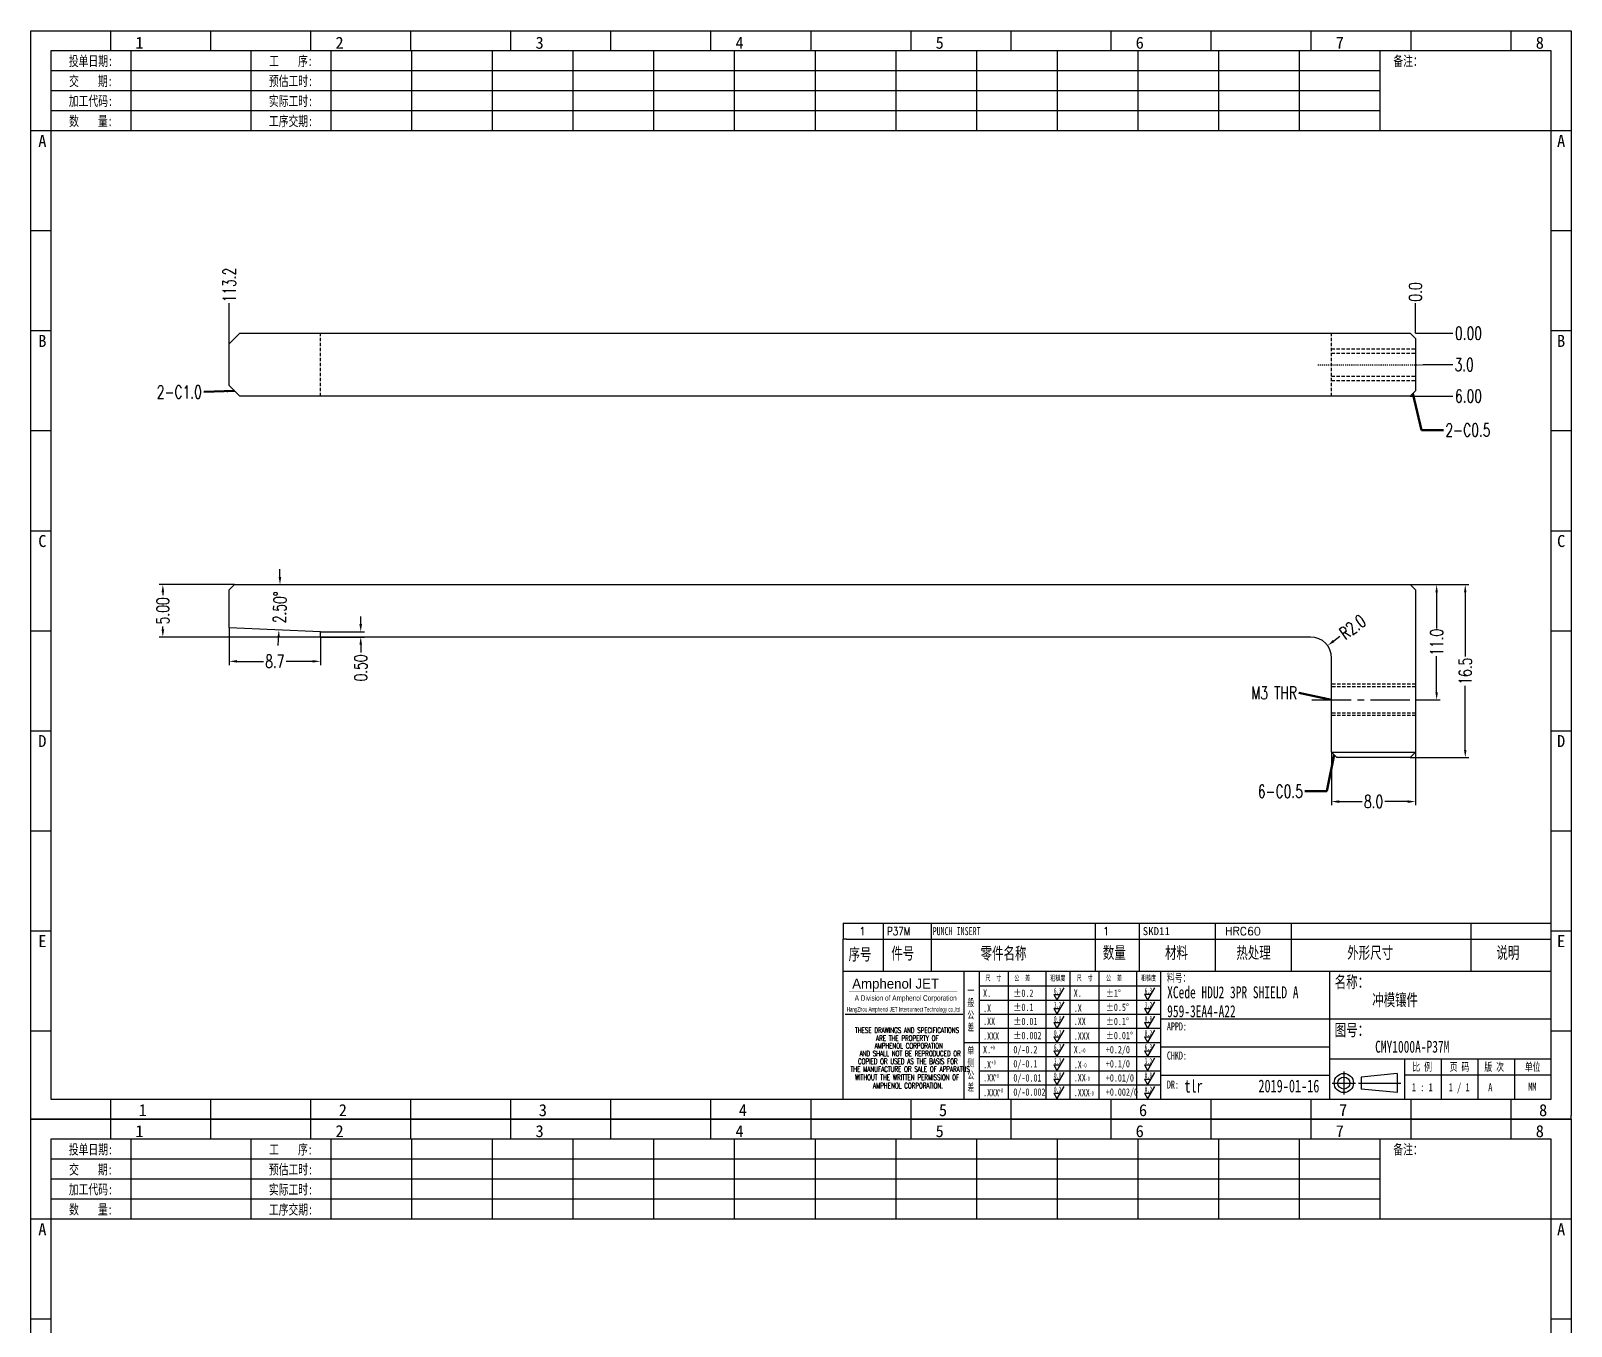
# Model space of a CAD drawing. Header units: millimetres. Extents: x -2852 to 5627, y -2271 to 1849.
# Drawn here: x -622.1 to -475.1, y -606.6 to -483 of the extents above; entities that cross this region are included whole.
import ezdxf
from ezdxf.enums import TextEntityAlignment as Align

# ---------------------------------------------------------------- set-up
doc = ezdxf.new("R2010")
doc.units = ezdxf.units.MM
doc.header["$PDSIZE"] = 3
doc.linetypes.add('CENTER2', pattern=[1.125, 0.75, -0.125, 0.125, -0.125])
doc.linetypes.add('DASHED2', pattern=[9.525, 6.35, -3.175])
for name, color, linetype in [('1', 7, 'Continuous'), ('11', 4, 'DASHED2'), ('41', 1, 'Continuous'), ('51', 1, 'CENTER2')]:
    doc.layers.add(name, color=color, linetype=linetype)
doc.styles.add('CH', font='仿宋_GB2312_0.ttf')
doc.styles.add('jet02', font='simplex.shx', dxfattribs={"width": 0.7})
doc.styles.add('SIMPLEX', font='SIMPLEX')
doc.styles.get("Standard").update_dxf_attribs({"font": '仿宋_GB2312_0.ttf', "width": 0.7})
doc.styles.add('TEXTSTYLE_1', font='TRIUMB.TTF')
doc.styles.add('TEXTSTYLE_2', font='TRIUM.TTF')
doc.styles.add('tk', font='', dxfattribs={"width": 0.7})
doc.styles.add('tk 2', font='仿宋_GB2312_0.ttf', dxfattribs={"width": 0.65})
doc.styles.add('tk 4', font='simplex.shx', dxfattribs={"width": 0.65, "bigfont": 'bigfont.shx'})
doc.styles.get('tk').set_extended_font_data('NSimSun')
doc.dimstyles.new('jet02', dxfattribs={"dimtxt": 3.5, "dimasz": 2.1, "dimexe": 1, "dimexo": 0, "dimgap": 0.5, "dimtad": 0, "dimtoh": 1, "dimdec": 3, "dimzin": 9, "dimdsep": 46, "dimtxsty": 'jet02', "dimcen": 0, "dimclrt": 256, "dimazin": 2, "dimtfac": 1, "dimtdec": 3, "dimtofl": 0, "dimtmove": 0, "dimatfit": 1, "dimfxl": 0, "dimarcsym": 0})

# ---------------------------------------------------------------- blocks, each defined once
blk = doc.blocks.new('A3-N')
at = {"layer": '1', "color": 1}
for p, q in [((0, 0), (0, 296.73)), ((0, 296.73), (420, 296.73)), ((21.82, 291.27), (21.82, 296.73)), ((49.09, 291.27), (49.09, 296.73)), ((76.36, 291.27), (76.36, 296.73)), ((103.64, 291.27), (103.64, 296.73)), ((103.64, 291.27), (103.64, 296.73)), ((103.64, 291.27), (103.64, 296.73)), ((130.91, 291.27), (130.91, 296.73)), ((158.18, 291.27), (158.18, 296.73)), ((185.45, 291.27), (185.45, 296.73)), ((212.73, 291.27), (212.73, 296.73)), ((240, 291.27), (240, 296.73)), ((267.27, 291.27), (267.27, 296.73)), ((294.55, 291.27), (294.55, 296.73)), ((321.82, 291.27), (321.82, 296.73)), ((349.09, 291.27), (349.09, 296.73)), ((376.36, 291.27), (376.36, 296.73)), ((403.64, 291.27), (403.64, 296.73)), ((420, 296.73), (420, 1)), ((5.45, 269.45), (0, 269.45)), ((420, 269.45), (414.55, 269.45)), ((5.45, 242.18), (0, 242.18)), ((420, 242.18), (414.55, 242.18)), ((5.45, 214.91), (0, 214.91)), ((420, 214.91), (414.55, 214.91)), ((5.45, 187.64), (0, 187.64)), ((420, 187.64), (414.55, 187.64)), ((5.45, 160.36), (0, 160.36)), ((420, 160.36), (414.55, 160.36)), ((5.45, 133.09), (0, 133.09)), ((420, 133.09), (414.55, 133.09)), ((5.45, 105.82), (0, 105.82)), ((420, 105.82), (414.55, 105.82)), ((5.45, 78.55), (0, 78.55)), ((420, 78.55), (414.55, 78.55)), ((5.45, 51.27), (0, 51.27)), ((420, 51.27), (414.55, 51.27)), ((222.45, 49.09), (221.45, 49.09)), ((221.45, 49.09), (221.45, 40.36)), ((222.45, 49.09), (414.55, 49.09)), ((232.36, 49.09), (232.36, 40.36)), ((245.45, 49.09), (245.45, 40.36)), ((290.18, 49.09), (290.18, 40.36)), ((302.18, 49.09), (302.18, 40.36)), ((322.91, 49.09), (322.91, 40.36)), ((343.64, 49.09), (343.64, 40.36)), ((392.73, 40.36), (392.73, 49.09)), ((258.55, 40.36), (258.55, 5.44)), ((266.45, 40.36), (266.45, 5.44)), ((276.78, 40.36), (276.78, 5.45)), ((291.18, 40.36), (291.18, 5.45)), ((301.51, 40.37), (301.51, 5.46)), ((308.01, 40.36), (308.01, 5.45)), ((354.09, 40.36), (354.09, 5.45)), ((308.01, 32.39), (258.55, 32.39)), ((308.01, 28.54), (258.55, 28.54)), ((414.55, 27.27), (308.01, 27.27)), ((5.45, 24), (0, 24)), ((308.01, 24.69), (258.55, 24.69)), ((420, 24), (414.55, 24)), ((308.01, 16.99), (258.55, 16.99)), ((354.09, 19.63), (308.01, 19.63)), ((308.01, 13.14), (258.55, 13.14)), ((414.55, 16.36), (354.09, 16.36)), ((374.55, 16.36), (374.55, 5.45)), ((384.55, 16.36), (384.55, 5.45)), ((394.55, 16.36), (394.55, 5.45)), ((404.55, 16.36), (404.55, 5.45)), ((308.01, 9.29), (258.55, 9.29)), ((308.01, 11.99), (354.09, 11.99)), ((372.51, 12.49), (362.69, 11.5)), ((362.69, 11.5), (362.69, 8.23)), ((372.51, 12.49), (372.51, 7.25)), ((414.55, 12), (374.55, 12)), ((21.82, 0), (21.82, 5.45)), ((49.09, 0), (49.09, 5.45)), ((76.36, 0), (76.36, 5.45)), ((103.64, 0), (103.64, 5.45)), ((130.91, 0), (130.91, 5.45)), ((158.18, 0), (158.18, 5.45)), ((185.45, 0), (185.45, 5.45)), ((212.73, 0), (212.73, 5.45)), ((240, 0), (240, 5.45)), ((267.27, 0), (267.27, 5.45)), ((294.55, 0), (294.55, 5.45)), ((321.82, 0), (321.82, 5.45)), ((349.09, 0), (349.09, 5.45)), ((372.51, 7.25), (362.69, 8.23)), ((376.36, 0), (376.36, 5.45)), ((403.64, 0), (403.64, 5.45)), ((1, 0), (0, 0)), ((420, 0), (1, 0)), ((420, 0), (420, 1))]:
    blk.add_line(p, q, dxfattribs=at)
at = {"layer": '1'}
for p, q in [((414.55, 278.18), (414.55, 284.73)), ((221.45, 40.36), (221.45, 5.45)), ((221.45, 40.36), (414.55, 40.36)), ((221.45, 40.36), (414.55, 40.36)), ((254.41, 40.36), (254.41, 5.45)), ((283.28, 40.36), (283.28, 5.45)), ((308.01, 36.24), (258.55, 36.24)), ((222.08, 28.67), (254.12, 28.67)), ((308.01, 20.84), (254.41, 20.84))]:
    blk.add_line(p, q, dxfattribs=at)
at = {"layer": '1', "color": 1, "ltscale": 0.05}
for p, q in [((278.93, 34.04), (279.79, 32.56)), ((278.93, 34.04), (280.65, 34.04)), ((281.68, 35.84), (279.79, 32.56)), ((303.66, 34.05), (304.52, 32.56)), ((303.66, 34.05), (305.38, 34.05)), ((306.41, 35.84), (304.52, 32.56)), ((278.93, 30.19), (279.79, 28.71)), ((278.93, 30.19), (280.65, 30.19)), ((281.68, 31.99), (279.79, 28.71)), ((303.66, 30.2), (305.38, 30.2)), ((303.66, 30.2), (304.52, 28.71)), ((306.41, 31.99), (304.52, 28.71)), ((278.93, 26.34), (279.79, 24.86)), ((278.93, 26.34), (280.65, 26.34)), ((281.68, 28.14), (279.79, 24.86)), ((303.66, 26.35), (304.52, 24.86)), ((303.66, 26.35), (305.38, 26.35)), ((306.41, 28.14), (304.52, 24.86)), ((278.93, 22.49), (280.65, 22.49)), ((278.93, 22.49), (279.79, 21.01)), ((281.68, 24.29), (279.79, 21.01)), ((303.66, 22.5), (305.38, 22.5)), ((303.66, 22.5), (304.52, 21.01)), ((306.41, 24.29), (304.52, 21.01)), ((278.93, 18.66), (279.79, 17.17)), ((278.93, 18.66), (280.65, 18.66)), ((281.68, 20.45), (279.79, 17.17)), ((303.66, 18.66), (304.52, 17.18)), ((303.66, 18.66), (305.38, 18.66)), ((306.41, 20.46), (304.52, 17.18)), ((278.93, 14.81), (280.65, 14.81)), ((278.93, 14.81), (279.79, 13.32)), ((281.68, 16.6), (279.79, 13.32)), ((281.68, 12.75), (279.79, 9.47)), ((303.66, 14.81), (305.38, 14.81)), ((303.66, 14.81), (304.52, 13.33)), ((306.41, 16.61), (304.52, 13.33)), ((306.41, 12.76), (304.52, 9.48)), ((278.93, 10.96), (279.79, 9.47)), ((278.93, 10.96), (280.65, 10.96)), ((281.68, 8.9), (279.79, 5.62)), ((303.66, 10.96), (304.52, 9.48)), ((303.66, 10.96), (305.38, 10.96)), ((306.41, 8.91), (304.52, 5.63)), ((278.93, 7.11), (279.79, 5.62)), ((278.93, 7.11), (280.65, 7.11)), ((303.66, 7.11), (305.38, 7.11)), ((303.66, 7.11), (304.52, 5.63))]:
    blk.add_line(p, q, dxfattribs=at)
at = {"layer": '1', "color": 1, "ltscale": 0.1}
for p, q in [((358.01, 13.02), (358.01, 6.71)), ((354.86, 9.87), (361.17, 9.87)), ((362.03, 9.87), (373.54, 9.87))]:
    blk.add_line(p, q, dxfattribs=at)
at = {"layer": '1'}
blk.add_lwpolyline([(221.45, 5.45), (414.55, 5.45), (414.55, 291.27), (5.45, 291.27), (5.45, 5.45), (414.55, 5.45)], dxfattribs=at)
at = {"layer": '1', "color": 7, "linetype": 'Continuous', "const_width": 0.123}
blk.add_lwpolyline([(223.11, 34.74), (252.6, 34.76)], dxfattribs=at)
at = {"layer": '1', "color": 1}
for radius in [2.62, 1.64]:
    blk.add_circle((358.01, 9.87), radius, dxfattribs=at)
at = {"layer": '41'}
for p, q in [((27.27, 291.27), (27.27, 269.45)), ((60, 291.27), (60, 269.45)), ((81.82, 291.27), (81.82, 269.45)), ((103.82, 291.27), (103.82, 269.45)), ((125.82, 291.27), (125.82, 269.45)), ((147.82, 291.27), (147.82, 269.45)), ((169.82, 291.27), (169.82, 269.45)), ((191.82, 291.27), (191.82, 269.45)), ((213.82, 291.27), (213.82, 269.45)), ((235.82, 291.27), (235.82, 269.45)), ((257.82, 291.27), (257.82, 269.45)), ((279.82, 291.27), (279.82, 269.45)), ((301.82, 291.27), (301.82, 269.45)), ((323.82, 291.27), (323.82, 269.45)), ((345.82, 291.27), (345.82, 269.45)), ((367.82, 291.27), (367.82, 269.45)), ((367.82, 285.82), (5.45, 285.82)), ((367.82, 280.36), (5.45, 280.36)), ((367.82, 274.91), (5.45, 274.91)), ((414.55, 269.45), (5.45, 269.45))]:
    blk.add_line(p, q, dxfattribs=at)
at = {"layer": '1', "color": 1}
for s, p in [('1', (29.64, 295.11)), ('2', (84.18, 295.11)), ('3', (138.73, 295.11)), ('4', (193.27, 295.11)), ('5', (247.82, 295.11)), ('6', (302.36, 295.11)), ('7', (356.91, 295.11)), ('8', (411.45, 295.11)), ('1', (30.53, 4.11)), ('2', (85.08, 4.11)), ('3', (139.62, 4.11)), ('4', (194.17, 4.11)), ('5', (248.72, 4.11)), ('6', (303.26, 4.11)), ('7', (357.81, 4.11)), ('8', (412.35, 4.11))]:
    blk.add_text(s, height=3.27, dxfattribs=at).set_placement(p, align=Align.TOP_CENTER)
at = {"layer": '1', "style": 'tk', "width": 0.7}
for s, p in [('投单日期:', (16.36, 288.55)), ('工    序:', (70.91, 288.55)), ('备注：', (375.51, 288.55)), ('交    期:', (16.36, 283.09)), ('预估工时:', (70.91, 283.09)), ('加工代码:', (16.36, 277.64)), ('实际工时:', (70.91, 277.64)), ('数    量:', (16.36, 272.18)), ('工序交期:', (70.91, 272.18))]:
    blk.add_text(s, height=2.727, dxfattribs=at).set_placement(p, align=Align.MIDDLE)
at = {"layer": '1', "color": 1}
for s, p in [('A', (2.04, 268.36)), ('B', (2.04, 213.82)), ('C', (2.04, 159.27)), ('D', (2.04, 104.73)), ('E', (2.04, 50.18))]:
    blk.add_text(s, height=3.27, dxfattribs=at).set_placement(p, align=Align.TOP_LEFT)
for s, p in [('A', (418.37, 268.36)), ('B', (418.37, 213.82)), ('C', (418.37, 159.27)), ('D', (418.37, 104.73)), ('E', (418.37, 50.18))]:
    blk.add_text(s, height=3.27, dxfattribs=at).set_placement(p, align=Align.TOP_RIGHT)
at = {"layer": '1', "color": 1, "style": 'tk 2', "width": 0.7}
for s, height, p in [('序号', 3.273, (222.96, 43.34)), ('件号', 3.273, (234.62, 43.61)), ('零件名称', 3.273, (258.97, 43.61)), ('数量', 3.273, (292.3, 43.78)), ('材料', 3.273, (309.27, 43.78)), ('热处理', 3.273, (328.71, 43.78)), ('外形尺寸', 3.273, (358.94, 43.78)), ('说明', 3.273, (399.61, 43.78)), ('料号：', 2.182, (309.77, 37.46)), ('名称：', 3.273, (355.52, 35.79)), ('图号：', 3.273, (355.52, 22.7)), ('比 例', 2.182, (376.69, 13.18)), ('页 码', 2.182, (386.85, 13.18)), ('版 次', 2.182, (396.31, 13.18)), ('单位', 2.182, (407.35, 13.18))]:
    blk.add_text(s, height=height, dxfattribs=at).set_placement(p)
at = {"layer": '1', "color": 7, "linetype": 'Continuous', "style": 'TEXTSTYLE_1'}
blk.add_text('Amphenol JET', height=2.7, dxfattribs=at).set_placement((223.96, 35.61))
at = {"layer": '1', "color": 7, "linetype": 'Continuous'}
for s, height, style, width, p in [('A Division of Amphenol Corporation', 1.5, 'TEXTSTYLE_2', 0.7, (224.64, 32.29)), ('HangZhou Amphenol JET Interconnect Technology co.,ltd ', 1.2, 'TEXTSTYLE_2', 0.6, (222.47, 29.36)), ('THESE DRAWINGS AND SPECIFICATIONS', 1.5, 'tk 4', 0.6, (224.73, 23.52)), ('ARE THE PROPERTY OF', 1.5, 'tk 4', 0.6, (230.45, 21.35)), ('AND SHALL NOT BE REPRODUCED OR', 1.5, 'tk 4', 0.6, (225.95, 17.17)), ('AMPHENOL CORPORATION', 1.5, 'tk 4', 0.6, (230.04, 19.27)), ('THE MANUFACTURE OR SALE OF APPARATUS', 1.5, 'tk 4', 0.6, (223.5, 12.92)), ('COPIED OR USED AS THE BASIS FOR', 1.5, 'tk 4', 0.6, (225.54, 15.02)), ('WITHOUT THE WRITTEN PERMISSION OF', 1.5, 'tk 4', 0.6, (224.73, 10.67)), ('AMPHENOL CORPORATION.', 1.5, 'tk 4', 0.6, (229.63, 8.4))]:
    blk.add_text(s, height=height, dxfattribs=dict(at, style=style, width=width)).set_placement(p)
at = {"layer": '1', "color": 1, "style": 'tk 2', "width": 0.7}
for s, p in [('X.', (259.64, 34.37)), ('%%P0.2', (267.9, 34.37)), ('X.', (284.37, 34.37)), ('%%P1%%D', (293.12, 34.37)), ('.X', (259.64, 30.28)), ('%%P0.1', (267.9, 30.52)), ('.X', (284.37, 30.28)), ('%%P0.5%%D', (293.12, 30.52)), ('.XX', (259.64, 26.71)), ('%%P0.01', (267.9, 26.67)), ('.XX', (284.37, 26.71)), ('%%P0.1%%D', (293.12, 26.67)), ('.XXX', (259.64, 22.68)), ('%%P0.002', (267.9, 22.82)), ('.XXX', (284.37, 22.68)), ('%%P0.01%%D', (293.12, 22.82)), ('X.', (259.64, 18.97)), ('0/-0.2', (267.9, 18.97)), ('X.', (284.37, 18.97)), ('+0.2/0', (293.12, 18.97)), ('.X', (259.64, 14.88)), ('0/-0.1', (267.9, 15.12)), ('.X', (284.37, 14.88)), ('+0.1/0', (293.12, 15.12)), ('.XX', (259.64, 11.31)), ('0/-0.01', (267.9, 11.27)), ('0/-0.002', (267.9, 7.42)), ('.XX', (284.37, 11.31)), ('+0.01/0', (293.12, 11.27)), ('+0.002/0', (293.12, 7.42)), ('.XXX', (259.64, 7.28)), ('.XXX', (284.37, 7.28))]:
    blk.add_text(s, height=2, dxfattribs=at).set_placement(p, align=Align.MIDDLE_LEFT)
at = {"layer": '1', "color": 1, "ltscale": 0.05, "style": 'tk 2', "width": 0.5}
for s, p in [('6.3', (279.01, 34.26)), ('6.3', (303.74, 34.27)), ('3.2', (279.01, 30.41)), ('3.2', (303.74, 30.42)), ('0.8', (279.01, 26.56)), ('0.8', (303.74, 26.57)), ('0.2', (279.01, 22.71)), ('0.2', (303.74, 22.72)), ('6.3', (279.01, 18.87)), ('6.3', (303.74, 18.88)), ('3.2', (279.01, 15.02)), ('0.8', (279.01, 11.17)), ('3.2', (303.74, 15.03)), ('0.8', (303.74, 11.18)), ('0.2', (279.01, 7.32)), ('0.2', (303.74, 7.33))]:
    blk.add_text(s, height=1.6, dxfattribs=at).set_placement(p)
at = {"layer": '1', "style": 'tk 2', "width": 0.7}
for s, p in [('APPD:', (309.77, 24.21)), ('CHKD:', (309.77, 16.27)), ('DR:', (309.77, 8.35))]:
    blk.add_text(s, height=2.182, dxfattribs=at).set_placement(p)
at = {"layer": '1', "color": 7, "style": 'tk 2', "width": 0.7}
blk.add_text('MM', height=2.182, dxfattribs=at).set_placement((408.31, 7.75))
at = {"layer": '1', "color": 1, "ltscale": 0.05, "char_height": 1.5, "width": 6.3627, "attachment_point": 1, "style": 'tk 2'}
for s, insert in [('尺  寸', (260.31, 39.25)), ('公  差', (268.17, 39.25)), ('粗糙度', (277.98, 39.25)), ('尺  寸', (285.2, 39.25)), ('公  差', (293.18, 39.25)), ('粗糙度', (302.71, 39.26))]:
    blk.add_mtext(s, dxfattribs=dict(at, insert=insert))
at = {"layer": '1', "ltscale": 0.05, "char_height": 2, "width": 2.5195, "attachment_point": 1, "style": 'tk 2'}
for s, insert in [('一般公差', (255.39, 36.11)), ('单侧公差', (255.39, 19.71))]:
    blk.add_mtext(s, dxfattribs=dict(at, insert=insert))
at = {"layer": '1', "color": 1, "ltscale": 0.05, "char_height": 1.2, "width": 5.1396, "attachment_point": 1, "line_spacing_factor": 0.8, "style": 'tk 2'}
for s, insert in [('+0', (261.58, 20.13)), ('-0', (286.31, 19.33)), ('+0', (261.88, 16.09)), ('-0', (286.61, 15.29)), ('+0', (262.79, 12.45)), ('+0', (263.87, 8.44)), ('-0', (287.51, 11.65)), ('-0', (288.59, 7.64))]:
    blk.add_mtext(s, dxfattribs=dict(at, insert=insert))
at = {"layer": '1', "style": 'tk 2', "width": 0.7}
for tag, p in [('PATR-NO1', (309.84, 32.96)), ('TITLE', (365.74, 30.9)), ('PATR-NO2', (309.84, 27.81)), ('DWG-NO:', (366.54, 18.14))]:
    blk.add_attdef(tag, p, '', height=3.27, dxfattribs=at)
at = {"layer": '1', "color": 1, "style": 'tk 2', "width": 0.7}
for tag, p in [('DRAW', (314.55, 7.27)), ('DATE', (334.72, 7.32))]:
    blk.add_attdef(tag, p, '', height=3.49, dxfattribs=at)
at = {"layer": '1', "style": 'tk 2', "width": 0.7}
for tag, p in [('SCALE', (376.55, 8.73)), ('SHEET', (386.6, 8.72)), ('REV', (397.38, 8.73))]:
    blk.add_attdef(tag, text='', height=2.18, dxfattribs=at).set_placement(p, align=Align.MIDDLE_LEFT)
blk = doc.blocks.new('FB3')
at = {"layer": '1', "color": 1}
for p, q in [((0, 4.36), (193.09, 4.36)), ((0, 4.36), (0, 0)), ((10.91, 4.36), (10.91, 0)), ((24, 4.36), (24, 0)), ((68.73, 4.36), (68.73, 0)), ((80.73, 4.36), (80.73, 0)), ((101.45, 4.36), (101.45, 0)), ((122.18, 4.36), (122.18, 0)), ((171.27, 0), (171.27, 4.36))]:
    blk.add_line(p, q, dxfattribs=at)
at = {"layer": '1'}
for tag, style, p in [('ITEM', 'SIMPLEX', (4.36, 2.18)), ('PARTNO', 'SIMPLEX', (12, 2.18)), ('QTY', 'SIMPLEX', (74.18, 2.18)), ('MATL', 'CH', (81.72, 2.18)), ('FINISH', 'SIMPLEX', (104.17, 2.18)), ('SPEC', 'SIMPLEX', (130.91, 2.18)), ('REMARK', 'SIMPLEX', (174.06, 2.18))]:
    blk.add_attdef(tag, text='', height=2.18, dxfattribs=dict(at, style=style)).set_placement(p, align=Align.MIDDLE_LEFT)
at = {"layer": '1', "style": 'tk', "width": 0.7}
blk.add_attdef('DIE', text='', height=2.18, dxfattribs=at).set_placement((24.43, 2.18), align=Align.MIDDLE_LEFT)
blk = doc.blocks.new('*D2912')
at = {"layer": '41', "ltscale": 0.05}
blk.add_line((425.21, -2964.27), (428.79, -2964.27), dxfattribs=at)
at = {"layer": 'Defpoints', "color": 0, "ltscale": 0.05}
for p in [(425.21, -2964.27), (425.21, -2964.27), (428.79, -2964.27)]:
    blk.add_point(p, dxfattribs=at)
at = {"layer": '41', "ltscale": 0.05, "insert": (430.27, -2964.27), "char_height": 1.225, "attachment_point": 5, "style": 'jet02'}
blk.add_mtext('0.00', dxfattribs=at)
blk = doc.blocks.new('*D2913')
at = {"layer": '41', "ltscale": 0.05}
blk.add_line((424.71, -2970.27), (428.79, -2970.27), dxfattribs=at)
at = {"layer": 'Defpoints', "color": 0, "ltscale": 0.05}
for p in [(425.21, -2964.27), (424.71, -2970.27), (428.79, -2970.27)]:
    blk.add_point(p, dxfattribs=at)
at = {"layer": '41', "ltscale": 0.05, "insert": (430.27, -2970.27), "char_height": 1.225, "attachment_point": 5, "style": 'jet02'}
blk.add_mtext('6.00', dxfattribs=at)
blk = doc.blocks.new('*D2914')
at = {"layer": '41', "ltscale": 0.05}
blk.add_line((425.92, -2967.27), (428.79, -2967.27), dxfattribs=at)
at = {"layer": 'Defpoints', "color": 0, "ltscale": 0.05}
for p in [(425.21, -2964.27), (425.92, -2967.27), (428.79, -2967.27)]:
    blk.add_point(p, dxfattribs=at)
at = {"layer": '41', "ltscale": 0.05, "insert": (429.86, -2967.27), "char_height": 1.225, "attachment_point": 5, "style": 'jet02'}
blk.add_mtext('3.0', dxfattribs=at)
blk = doc.blocks.new('*D2915')
at = {"layer": '41', "ltscale": 0.05}
blk.add_line((425.21, -2964.27), (425.21, -2961.41), dxfattribs=at)
at = {"layer": 'Defpoints', "color": 0, "ltscale": 0.05}
for p in [(425.21, -2961.41), (425.21, -2964.27), (425.21, -2964.27)]:
    blk.add_point(p, dxfattribs=at)
at = {"layer": '41', "ltscale": 0.05, "insert": (425.21, -2960.33), "char_height": 1.225, "attachment_point": 5, "rotation": 90, "style": 'jet02'}
blk.add_mtext('0.0', dxfattribs=at)
blk = doc.blocks.new('*D2916')
at = {"layer": '41', "ltscale": 0.05}
blk.add_line((312.01, -2965.27), (312.01, -2961.41), dxfattribs=at)
at = {"layer": 'Defpoints', "color": 0, "ltscale": 0.05}
for p in [(312.01, -2961.41), (425.21, -2964.27), (312.01, -2965.27)]:
    blk.add_point(p, dxfattribs=at)
at = {"layer": '41', "ltscale": 0.05, "insert": (312.01, -2959.68), "char_height": 1.225, "attachment_point": 5, "rotation": 90, "style": 'jet02'}
blk.add_mtext('113.2', dxfattribs=at)
blk = doc.blocks.new('*D2917')
at = {"layer": '41', "ltscale": 0.05}
for p, q in [((424.71, -2988.26), (430.31, -2988.26)), ((429.96, -2989), (429.96, -2995.11)), ((429.96, -3004.03), (429.96, -2997.91)), ((424.71, -3004.76), (430.31, -3004.76))]:
    blk.add_line(p, q, dxfattribs=at)
for points in [[(429.84, -2989), (430.08, -2989), (429.96, -2988.26)], [(429.84, -3004.03), (430.08, -3004.03), (429.96, -3004.76)]]:
    blk.add_solid(points, dxfattribs=at)
at = {"layer": 'Defpoints', "color": 0, "ltscale": 0.05}
for p in [(424.71, -2988.26), (424.71, -3004.76), (429.96, -3004.76)]:
    blk.add_point(p, dxfattribs=at)
at = {"layer": '41', "ltscale": 0.05, "insert": (429.96, -2996.51), "char_height": 1.225, "attachment_point": 5, "rotation": 90, "style": 'jet02'}
blk.add_mtext('16.5', dxfattribs=at)
blk = doc.blocks.new('*D2918')
at = {"layer": '41', "ltscale": 0.05}
for p, q in [((424.71, -2988.26), (427.58, -2988.26)), ((427.23, -2989), (427.23, -2992.44)), ((427.23, -2998.53), (427.23, -2995.08)), ((425.21, -2999.26), (427.58, -2999.26))]:
    blk.add_line(p, q, dxfattribs=at)
for points in [[(427.11, -2989), (427.35, -2989), (427.23, -2988.26)], [(427.11, -2998.53), (427.35, -2998.53), (427.23, -2999.26)]]:
    blk.add_solid(points, dxfattribs=at)
at = {"layer": 'Defpoints', "color": 0, "ltscale": 0.05}
for p in [(424.71, -2988.26), (427.23, -2988.26), (425.21, -2999.26)]:
    blk.add_point(p, dxfattribs=at)
at = {"layer": '41', "ltscale": 0.05, "insert": (427.23, -2993.76), "char_height": 1.225, "attachment_point": 5, "rotation": 90, "style": 'jet02'}
blk.add_mtext('11.0', dxfattribs=at)
blk = doc.blocks.new('*D2919')
at = {"layer": '41', "ltscale": 0.05}
blk.add_line((418, -2993.2), (417.41, -2993.64), dxfattribs=at)
blk.add_solid([(417.34, -2993.54), (417.48, -2993.74), (416.82, -2994.07)], dxfattribs=at)
at = {"layer": 'Defpoints', "color": 0, "ltscale": 0.05}
for p in [(416.82, -2994.07), (415.21, -2995.26)]:
    blk.add_point(p, dxfattribs=at)
at = {"layer": '41', "ltscale": 0.05, "insert": (419.21, -2992.31), "char_height": 1.225, "attachment_point": 5, "rotation": 36.3906, "style": 'jet02'}
blk.add_mtext('R2.0', dxfattribs=at)
blk = doc.blocks.new('*D2920')
at = {"layer": '41', "ltscale": 0.05}
for p, q in [((312.51, -2988.26), (305.32, -2988.26)), ((305.67, -2989), (305.67, -2989.28)), ((305.67, -2992.53), (305.67, -2992.24)), ((320.71, -2993.26), (305.32, -2993.26))]:
    blk.add_line(p, q, dxfattribs=at)
for points in [[(305.55, -2989), (305.8, -2989), (305.67, -2988.26)], [(305.55, -2992.53), (305.8, -2992.53), (305.67, -2993.26)]]:
    blk.add_solid(points, dxfattribs=at)
at = {"layer": 'Defpoints', "color": 0, "ltscale": 0.05}
for p in [(305.67, -2988.26), (312.51, -2988.26), (320.71, -2993.26)]:
    blk.add_point(p, dxfattribs=at)
at = {"layer": '41', "ltscale": 0.05, "insert": (305.67, -2990.76), "char_height": 1.225, "attachment_point": 5, "rotation": 90, "style": 'jet02'}
blk.add_mtext('5.00', dxfattribs=at)
blk = doc.blocks.new('*D2921')
at = {"layer": '41', "ltscale": 0.05}
for p, q in [((324.56, -2992.03), (324.56, -2991.29)), ((320.71, -2992.76), (324.91, -2992.76)), ((320.71, -2993.26), (324.91, -2993.26)), ((324.56, -2994), (324.56, -2994.73))]:
    blk.add_line(p, q, dxfattribs=at)
for points in [[(324.43, -2992.03), (324.68, -2992.03), (324.56, -2992.76)], [(324.43, -2994), (324.68, -2994), (324.56, -2993.26)]]:
    blk.add_solid(points, dxfattribs=at)
at = {"layer": 'Defpoints', "color": 0, "ltscale": 0.05}
for p in [(320.71, -2992.76), (320.71, -2993.26), (324.56, -2993.26)]:
    blk.add_point(p, dxfattribs=at)
at = {"layer": '41', "ltscale": 0.05, "insert": (324.56, -2996.21), "char_height": 1.225, "attachment_point": 5, "rotation": 90, "style": 'jet02'}
blk.add_mtext('0.50', dxfattribs=at)
blk = doc.blocks.new('*D2922')
at = {"layer": '41', "ltscale": 0.05}
for start, end in [(0.4245, 0.849), (356.651, 357.0755)]:
    blk.add_arc((217.64, -2988.26), 99.21, start, end, dxfattribs=at)
for points in [[(316.97, -2987.53), (316.72, -2987.53), (316.85, -2988.26)], [(316.6, -2993.32), (316.84, -2993.33), (316.75, -2992.59)]]:
    blk.add_solid(points, dxfattribs=at)
at = {"layer": 'Defpoints', "color": 0, "ltscale": 0.05}
for p in [(312.51, -2988.26), (424.71, -2988.26), (316.81, -2991.15), (312.01, -2992.38), (320.71, -2992.76)]:
    blk.add_point(p, dxfattribs=at)
at = {"layer": '41', "ltscale": 0.05, "insert": (316.83, -2990.43), "char_height": 1.225, "attachment_point": 5, "rotation": 88.75, "style": 'jet02'}
blk.add_mtext('2.50°', dxfattribs=at)
blk = doc.blocks.new('*D2923')
at = {"layer": '41', "ltscale": 0.05}
for p, q in [((312.01, -2992.38), (312.01, -2995.93)), ((320.71, -2993.26), (320.71, -2995.93)), ((312.74, -2995.58), (315.28, -2995.58)), ((319.97, -2995.58), (317.43, -2995.58))]:
    blk.add_line(p, q, dxfattribs=at)
for points in [[(312.74, -2995.46), (312.74, -2995.7), (312.01, -2995.58)], [(319.97, -2995.46), (319.97, -2995.7), (320.71, -2995.58)]]:
    blk.add_solid(points, dxfattribs=at)
at = {"layer": 'Defpoints', "color": 0, "ltscale": 0.05}
for p in [(312.01, -2992.38), (320.71, -2993.26), (312.01, -2995.58)]:
    blk.add_point(p, dxfattribs=at)
at = {"layer": '41', "ltscale": 0.05, "insert": (316.36, -2995.58), "char_height": 1.225, "attachment_point": 5, "style": 'jet02'}
blk.add_mtext('8.7', dxfattribs=at)
blk = doc.blocks.new('*D2924')
at = {"layer": '41', "ltscale": 0.05}
for p, q in [((417.21, -3004.26), (417.21, -3009.31)), ((425.21, -3004.26), (425.21, -3009.31)), ((417.94, -3008.96), (420.13, -3008.96)), ((424.47, -3008.96), (422.28, -3008.96))]:
    blk.add_line(p, q, dxfattribs=at)
for points in [[(417.94, -3008.84), (417.94, -3009.09), (417.21, -3008.96)], [(424.47, -3008.84), (424.47, -3009.09), (425.21, -3008.96)]]:
    blk.add_solid(points, dxfattribs=at)
at = {"layer": 'Defpoints', "color": 0, "ltscale": 0.05}
for p in [(417.21, -3004.26), (425.21, -3004.26), (425.21, -3008.96)]:
    blk.add_point(p, dxfattribs=at)
at = {"layer": '41', "ltscale": 0.05, "insert": (421.21, -3008.96), "char_height": 1.225, "attachment_point": 5, "style": 'jet02'}
blk.add_mtext('8.0', dxfattribs=at)

msp = doc.modelspace()

# ---------------------------------------------------------------- linework, layer by layer
at = {"layer": '1', "ltscale": 0.05}
msp.add_line((-498.0009, -551.831), (-490.0009, -551.831), dxfattribs=at)
msp.add_lwpolyline([(-490.0009, -512.3429), (-490.0009, -517.3429), (-490.5009, -517.8429), (-602.2009, -517.8429), (-603.2009, -516.8429), (-603.2009, -512.8429), (-602.2009, -511.8429), (-490.5009, -511.8429)], close=True, dxfattribs=at)
msp.add_lwpolyline([(-490.5009, -552.331), (-497.5009, -552.331), (-498.0009, -551.831), (-498.0009, -542.831, 0.41421356), (-500.0009, -540.831), (-594.5009, -540.831), (-594.5009, -540.331), (-603.2009, -539.9511), (-603.2009, -536.331), (-602.7009, -535.831), (-490.5009, -535.831), (-490.0009, -536.331), (-490.0009, -551.831)], format="xyb", close=True, dxfattribs=at)
at = {"layer": '11', "ltscale": 0.05}
for p, q in [((-594.5009, -517.8429), (-594.5009, -511.8429)), ((-498.0009, -517.8429), (-498.0009, -511.8429)), ((-498.0009, -513.7429), (-490.0009, -513.7429)), ((-498.0009, -515.9429), (-490.0009, -515.9429))]:
    msp.add_line(p, q, dxfattribs=at)
at = {"layer": '11', "color": 3, "ltscale": 0.05}
for p, q in [((-498.0009, -513.3429), (-490.0009, -513.3429)), ((-498.0009, -516.3429), (-490.0009, -516.3429))]:
    msp.add_line(p, q, dxfattribs=at)
at = {"layer": '11', "ltscale": 0.05}
for points in [[(-490.0009, -545.331), (-498.0009, -545.331)], [(-490.0009, -545.581), (-498.0009, -545.581)], [(-490.0009, -548.081), (-498.0009, -548.081)], [(-490.0009, -548.331), (-498.0009, -548.331)]]:
    msp.add_lwpolyline(points, dxfattribs=at)
at = {"layer": '51', "ltscale": 0.05}
msp.add_line((-499.319, -514.8429), (-489.2834, -514.8429), dxfattribs=at)
at = {"layer": '51', "ltscale": 5}
msp.add_lwpolyline([(-499.8987, -546.831), (-488.4674, -546.831)], dxfattribs=at)

# ---------------------------------------------------------------- block references
at = {"layer": '1', "ltscale": 0.05, "xscale": 0.3500000000000227, "yscale": 0.3500000000000227, "zscale": 0.3500000000000227}
for p, values in [((-622.1366, -586.8399), {'DWG-NO:': 'CMY1000A-P37M', 'TITLE': '冲模镶件', 'REV': 'A', 'SHEET': '1 / 1', 'DRAW': 'tlr', 'DATE': '2019-01-16', 'PATR-NO1': 'XCede HDU2 3PR SHIELD A', 'PATR-NO2': '959-3EA4-A22', 'SCALE': '1 : 1'}), ((-622.1366, -690.6944), {'DWG-NO:': 'CMY1000A-P37N', 'TITLE': '冲模镶件', 'REV': 'A', 'SHEET': '1 / 1', 'DRAW': 'tlr', 'DATE': '2019-01-16', 'PATR-NO1': 'XCede HDU2 3PR SHIELD A', 'PATR-NO2': '959-3EA4-A22', 'SCALE': '1 : 1'})]:
    msp.add_blockref('A3-N', p, dxfattribs=at).add_auto_attribs(values)
at = {"layer": '1', "ltscale": 0.05}
ref = msp.add_blockref('FB3', (-544.6275, -569.6581), dxfattribs=dict(at, xscale=0.3500000000000227, yscale=0.3500000000000227, zscale=0.3500000000000227))
ref.add_attrib('PARTNO', 'P37M', dxfattribs={"height": 0.76364, "style": 'SIMPLEX', "width": 0.8}).set_placement((-540.4275, -568.8944), align=Align.MIDDLE_LEFT)
ref.add_attrib('ITEM', '1', dxfattribs={"height": 0.7636, "style": 'SIMPLEX'}).set_placement((-543.1002, -568.8944), align=Align.MIDDLE_LEFT)
ref.add_attrib('DIE', 'PUNCH INSERT', dxfattribs={"height": 0.763636, "style": 'tk', "width": 0.7}).set_placement((-536.0769, -568.8944), align=Align.MIDDLE_LEFT)
ref.add_attrib('QTY', '1', dxfattribs={"height": 0.7636, "style": 'SIMPLEX'}).set_placement((-519.8476, -568.8944), align=Align.MIDDLE_LEFT)
ref.add_attrib('MATL', 'SKD11', dxfattribs={"height": 0.76364, "style": 'CH'}).set_placement((-516.0269, -568.8944), align=Align.MIDDLE_LEFT)
ref.add_attrib('FINISH', 'HRC60', dxfattribs={"height": 0.76364, "style": 'SIMPLEX'}).set_placement((-508.167, -568.8944), align=Align.MIDDLE_LEFT)

# ---------------------------------------------------------------- texts
at = {"layer": '41', "ltscale": 0.05, "char_height": 1.225, "style": 'jet02'}
for s, insert, attachment_point in [('2-C1.0', (-605.814, -517.4481), 6), ('2-C0.5', (-487.1388, -521.0828), 4), ('M3 THR', (-501.3069, -546.1565), 6), ('6-C0.5', (-500.7424, -555.5503), 6)]:
    msp.add_mtext(s, dxfattribs=dict(at, insert=insert, attachment_point=attachment_point))

# ---------------------------------------------------------------- dimensions: what is measured, and where the dimension line sits
at = {"layer": '41', "ltscale": 0.05}
for feature_location, offset, dtype, origin, override, picture, middle, set_off in [((-603.2009, -512.8429), (0, 3.8672), 1, (-490.0009, -511.8429), {"dimscale": 0.35, "dimtoh": 0, "dimdec": 1, "dimzin": 1, "dimclrd": 256, "dimclre": 256, "dimadec": 1, "dimazin": 0, "dimatfit": 3, "dimlwd": 65535, "dimlwe": 65535}, '*D2916', (-603.2009, -507.2491), (-915.2077, 2452.4298)), ((-490.000887513, -511.8429059192), (0, 2.8671619684), 1, (-490.000887513, -511.8429059192), {"dimscale": 0.35, "dimtoh": 0, "dimdec": 1, "dimzin": 1, "dimclrd": 256, "dimclre": 256, "dimadec": 1, "dimazin": 0, "dimatfit": 3, "dimlwd": 65535, "dimlwe": 65535}, '*D2915', (-490.000887513, -507.9024106175), (-915.2077048823, 2452.4298167741)), ((-490.000887513, -511.8429059192), (3.5846124212, 0), 0, (-490.000887513, -511.8429059192), {"dimscale": 0.35, "dimtoh": 0, "dimdec": 2, "dimzin": 1, "dimclrd": 256, "dimclre": 256, "dimazin": 0, "dimatfit": 3, "dimlwd": 65535, "dimlwe": 65535}, '*D2912', (-484.9346084252, -511.8429059192), (-915.2077048823, 2452.4298167741)), ((-490.5009, -517.8429), (4.0846, 0), 0, (-490.0009, -511.8429), {"dimscale": 0.35, "dimtoh": 0, "dimdec": 2, "dimzin": 1, "dimclrd": 256, "dimclre": 256, "dimazin": 0, "dimatfit": 3, "dimlwd": 65535, "dimlwe": 65535}, '*D2913', (-484.9346, -517.8429), (-915.2077, 2452.4298)), ((-489.2834, -514.8429), (2.8672, 0), 0, (-490.0009, -511.8429), {"dimscale": 0.35, "dimtoh": 0, "dimdec": 1, "dimzin": 1, "dimclrd": 256, "dimclre": 256, "dimadec": 1, "dimazin": 0, "dimatfit": 3, "dimlwd": 65535, "dimlwe": 65535}, '*D2914', (-485.3429, -514.8429), (-915.2077, 2452.4298))]:
    dim = msp.add_ordinate_dim(feature_location=feature_location, offset=offset, dtype=dtype, origin=origin, dimstyle='jet02', override=override, dxfattribs=at)
    dim.commit()
    dim.dimension.update_dxf_attribs({"geometry": picture, "text_midpoint": middle, "insert": set_off})
dim = msp.add_angular_dim_2l(base=(-598.4006, -538.7164), line1=((-602.7009, -535.831), (-490.5009, -535.831)), line2=((-594.5009, -540.331), (-603.2009, -539.9511)), dimstyle='jet02', override={"dimscale": 0.35, "dimtoh": 0, "dimdec": 2, "dimzin": 1, "dimclrd": 256, "dimclre": 256, "dimazin": 0, "dimatfit": 3, "dimlwd": 65535, "dimlwe": 65535}, dxfattribs=at)
dim.commit()
dim.dimension.update_dxf_attribs({"geometry": '*D2922', "text_midpoint": (-598.3823, -537.9952), "insert": (-915.2077, 2452.4298)})
for base, p1, p2, override, picture, middle in [((-609.5349, -535.831), (-594.5009, -540.831), (-602.7009, -535.831), {"dimscale": 0.35, "dimtoh": 0, "dimdec": 2, "dimzin": 1, "dimclrd": 256, "dimclre": 256, "dimazin": 0, "dimatfit": 3, "dimlwd": 65535, "dimlwe": 65535}, '*D2920', (-609.5349, -538.331)), ((-485.2479, -552.331), (-490.5009, -535.831), (-490.5009, -552.331), {"dimscale": 0.35, "dimtoh": 0, "dimdec": 1, "dimzin": 1, "dimclrd": 256, "dimclre": 256, "dimadec": 1, "dimazin": 0, "dimatfit": 3, "dimlwd": 65535, "dimlwe": 65535}, '*D2917', (-485.2479, -544.081)), ((-487.9755, -535.831), (-490.0009, -546.831), (-490.5009, -535.831), {"dimscale": 0.35, "dimtoh": 0, "dimdec": 1, "dimzin": 1, "dimclrd": 256, "dimclre": 256, "dimadec": 1, "dimazin": 0, "dimatfit": 3, "dimlwd": 65535, "dimlwe": 65535}, '*D2918', (-487.9755, -541.331)), ((-590.652, -540.831), (-594.5009, -540.331), (-594.5009, -540.831), {"dimscale": 0.35, "dimtoh": 0, "dimdec": 2, "dimzin": 1, "dimclrd": 256, "dimclre": 256, "dimazin": 0, "dimatfit": 3, "dimlwd": 65535, "dimlwe": 65535}, '*D2921', (-590.652, -543.7826))]:
    dim = msp.add_linear_dim(base=base, p1=p1, p2=p2, angle=90, dimstyle='jet02', override=override, dxfattribs=at)
    dim.commit()
    dim.dimension.update_dxf_attribs({"geometry": picture, "text_midpoint": middle, "insert": (-915.2077, 2452.4298)})
dim = msp.add_radius_dim(center=(-500.0009, -542.831), mpoint=(-498.3909, -541.6444), dimstyle='jet02', override={"dimscale": 0.35, "dimtoh": 0, "dimdec": 1, "dimzin": 1, "dimclrd": 256, "dimclre": 256, "dimadec": 1, "dimazin": 0, "dimatfit": 3, "dimlwd": 65535, "dimlwe": 65535}, dxfattribs=at)
dim.commit()
dim.dimension.update_dxf_attribs({"geometry": '*D2919', "text_midpoint": (-495.9984, -539.8811), "insert": (-915.2077, 2452.4298)})
for base, p1, p2, picture, middle in [((-603.2009, -543.1485), (-594.5009, -540.831), (-603.2009, -539.9511), '*D2923', (-598.8509, -543.1485)), ((-490.0009, -556.5347), (-498.0009, -551.831), (-490.0009, -551.831), '*D2924', (-494.0009, -556.5347))]:
    dim = msp.add_linear_dim(base=base, p1=p1, p2=p2, dimstyle='jet02', override={"dimscale": 0.35, "dimtoh": 0, "dimdec": 1, "dimzin": 1, "dimclrd": 256, "dimclre": 256, "dimadec": 1, "dimazin": 0, "dimatfit": 3, "dimlwd": 65535, "dimlwe": 65535}, dxfattribs=at)
    dim.commit()
    dim.dimension.update_dxf_attribs({"geometry": picture, "text_midpoint": middle, "insert": (-915.2077, 2452.4298)})

# ---------------------------------------------------------------- leaders
at = {"layer": '41', "ltscale": 0.05, "annotation_type": 0, "has_hookline": 1}
for points, hookline_direction, text_width in [([(-602.7009, -517.3429), (-605.639, -517.4481)], 1, 4.3692), ([(-490.2509, -517.5929), (-489.4138, -521.0828), (-487.3138, -521.0828)], 0, 4.5325), ([(-498.0009, -546.831), (-501.1319, -546.1565)], 1, 4.7775), ([(-497.7509, -552.081), (-498.4674, -555.5503), (-500.5674, -555.5503)], 1, 4.5325)]:
    msp.add_leader(points, dimstyle='jet02', override={"dimscale": 0.35, "dimtoh": 0, "dimdec": 1, "dimzin": 1, "dimclrd": 256, "dimclre": 256, "dimadec": 1, "dimazin": 0, "dimatfit": 3, "dimlwd": 65535, "dimlwe": 65535}, dxfattribs=dict(at, hookline_direction=hookline_direction, text_width=text_width))

doc.saveas('drawing.dxf')
